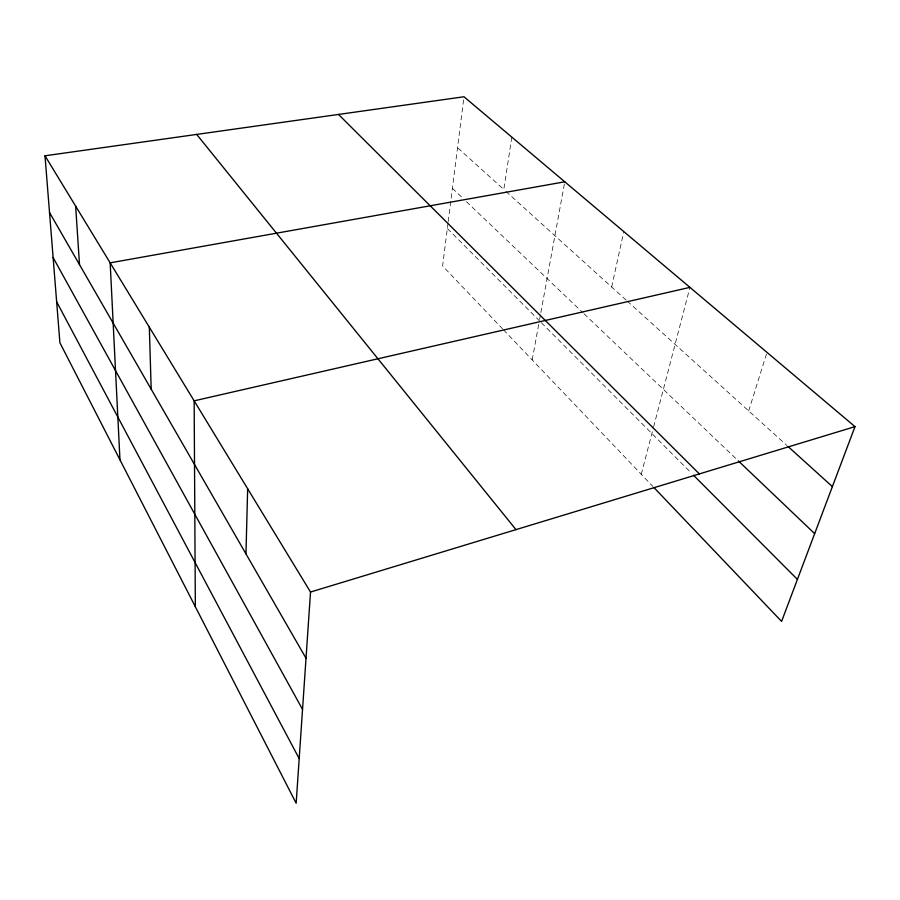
<?xml version="1.0" encoding="UTF-8"?>
<svg xmlns="http://www.w3.org/2000/svg" width="900" height="900" viewBox="0 0 900 900"><rect width="100%" height="100%" fill="white"/><g stroke="black" fill="none" stroke-linecap="round" stroke-linejoin="round"><path stroke-width="0.67" stroke-dasharray="4.5 3.38" d="M448.043 222.953L442.609 265.972L502.537 328.804M448.211 221.569L463.973 96.761M511.796 137.104L503.809 189.495L457.549 147.667M532.204 359.91L539.359 320.738L447.345 228.499M539.606 319.376L540.608 313.931M540.855 312.57L564.773 181.8M611.674 287.032L623.779 231.581M641.273 474.277L653.276 428.175M653.625 426.836L689.929 287.37M748.688 410.929L766.98 352.384M505.89 191.374L626.231 300.195M627.266 301.129L786.926 445.5M452.419 188.314L462.42 197.843M466.425 201.667L583.076 312.874M584.077 313.83L737.336 459.923M541.339 322.718L691.504 473.231M503.494 329.805L652.916 486.484"/><path stroke-width="1.35" d="M245.959 553.871L247.657 488.745M45 155.79L310.522 592.043L296.156 803.239L59.917 342.799L45 155.79L463.973 96.761L855 426.634L781.594 621.405L653.895 487.507M310.522 592.043L855 426.634M689.929 287.37L194.153 400.838L195.345 606.758M564.773 181.8L110.16 262.845L119.97 459.844M787.961 446.434L832.387 486.619M738.36 460.89L814.669 533.644M338.501 114.446L699.356 473.918M693.484 475.211L797.423 579.398M196.684 134.426L515.981 529.627M49.523 212.535L306.022 658.238M53.111 257.546L302.535 709.414M56.644 301.793L299.194 758.599M75.645 206.134L79.515 264.634M149.321 327.195L151.189 389.194"/></g></svg>
